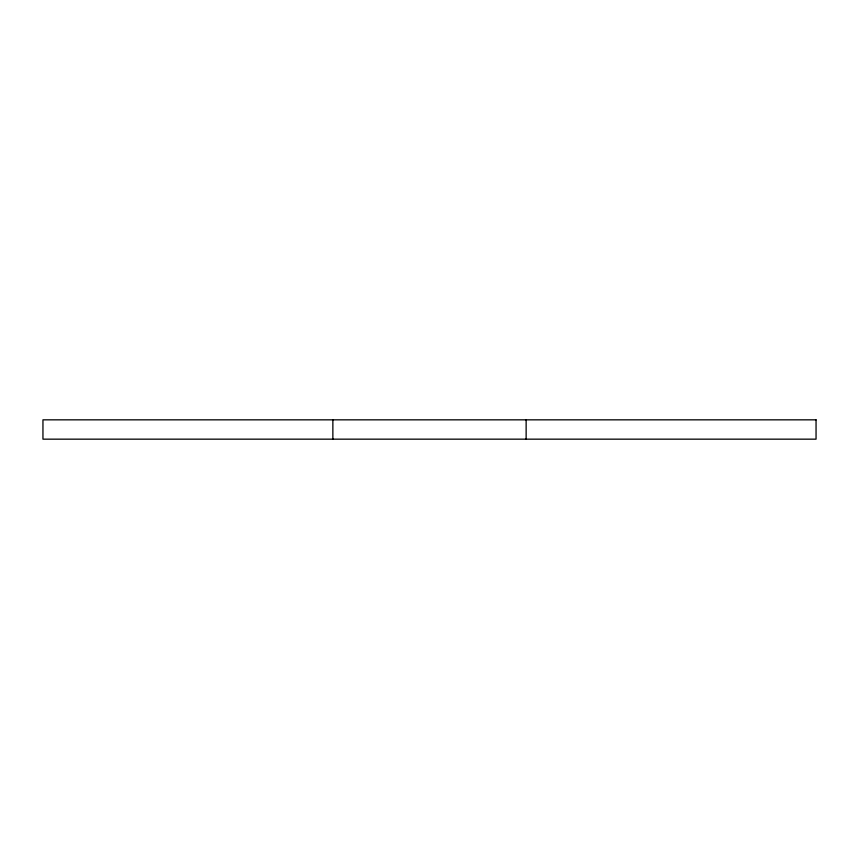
<?xml version="1.0" encoding="UTF-8"?>
<svg xmlns="http://www.w3.org/2000/svg" width="859" height="859" viewBox="0 0 859 859"><rect width="100%" height="100%" fill="white"/><g stroke="black" fill="none" stroke-linecap="round" stroke-linejoin="round"><path stroke-width="1.29" d="M526.138 419.836L526.138 439.164M332.863 419.836L332.863 439.164M816.05 419.836L42.95 419.836L42.95 439.164L816.05 439.164L816.05 419.836"/></g></svg>
